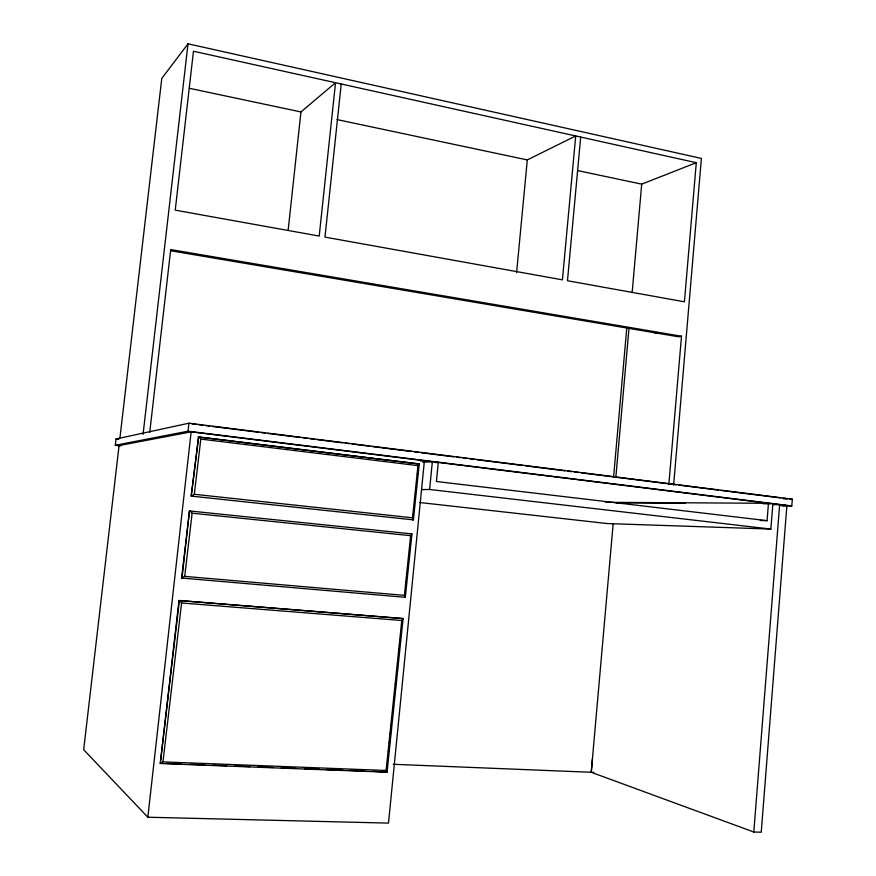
<?xml version="1.0" encoding="UTF-8"?>
<svg xmlns="http://www.w3.org/2000/svg" width="876" height="876" viewBox="0 0 876 876"><rect width="100%" height="100%" fill="white"/><g stroke="black" fill="none" stroke-linecap="round" stroke-linejoin="round"><path stroke-width="1.31" d="M760.291 520.486L767.08 520.662L768.46 503.295L605.283 502.32M419.615 502.506L607.243 523.552L770.858 529.071L772.862 503.831M420.349 460.984L424.411 460.721L388.495 823.101L147.836 817.22L83.68 749.703L119.07 445.555L191.143 431.857L786.889 505.572L761.233 832.2L753.798 832.014L779.651 504.675L772.84 504.62M782.213 505.857L791.794 505.945L792.32 499.156L188.931 423.196L116.037 438.975L115.293 445.282L120.735 445.928M668.848 484.494L681.495 336.242L170.71 249.572L149.741 432.361M288.16 230.18L300.95 111.942L335.53 82.716L319.214 236.071L175.233 210.152L193.465 51.224L696.289 162.695L684.43 301.793L567.473 280.747L580.689 137.072M673.633 485.063L701.391 158.425L188.011 43.8L161.775 78.446L119.957 437.88M615.817 477.617L629.045 327.668M632.133 292.726L641.714 184.157L696.289 162.695M753.798 832.014L591.245 772.282L613.156 523.826M613.616 476.818L626.8 327.668M591.245 772.282L592.472 758.715M516.599 272.644L527.297 159.914L575.707 135.966L562.425 279.838L324.985 237.111L341.224 83.987M421.411 489.596L429.612 489.476L432.35 461.707L422.867 462.287M372.738 771.318L387.05 772.172L386.097 770.475L401.777 620.504L403.091 618.565L178.956 600.509L160.275 763.511L387.05 772.172L403.091 618.565L178.956 600.509M404.405 595.362L410.636 535.674L411.939 533.9L189.468 510.938L181.584 578.029L184.694 576.375L404.405 595.362L405.314 597.322L181.584 578.029M413.275 514.53L412.716 519.851L413.395 519.873L412.508 517.804L417.962 465.616L419.243 463.973L198.589 436.916L191.209 496.101L413.395 519.873L419.243 463.973L198.14 436.993M388.517 751.477L388.802 748.761M389.36 743.33L389.645 740.614M390.214 735.183L390.499 732.467M391.068 727.036L391.353 724.321M394.616 693.091L394.901 690.376M395.459 684.944L395.744 682.229M399.007 650.999L399.292 648.284M399.861 642.853L400.146 640.137M400.715 634.706L401 631.99M406.037 583.723L406.322 581.029M406.891 575.642L407.165 572.948M407.734 567.549L408.008 564.856M409.563 550.029L409.848 547.336M415.629 491.929L415.914 489.279M417.436 474.65L417.721 471.989M418.268 466.678L418.553 464.017M115.293 445.282L188.033 431.2L188.931 423.196M147.836 817.22L191.143 431.857M143.073 434.299L188.011 43.8M182.022 578.127L189.468 510.938M191.209 496.101L198.589 436.916L200.801 439.084L417.962 465.616M162.969 761.857L181.595 602.984L179.383 600.64L160.275 763.511L162.958 761.868L386.097 770.475M184.716 576.364L192.118 513.205L189.906 510.949M191.647 496.09L194.319 494.294L200.801 439.084M681.495 336.242L678.604 336.8L170.765 250.777M435.547 462.605L438.274 462.44L436.401 481.493L767.08 520.662M783.319 498.794L787.425 498.794L783.352 498.28M789.583 499.156L792.32 499.156M615.916 502.813L685.514 503.262M763.314 503.777L770.135 503.82M781.458 505.529L786.889 505.572M166.681 763.434L181.693 764.003M189.884 764.321L204.896 764.89M213.076 765.208L226.731 765.733M234.91 766.04L249.923 766.62M258.113 766.927L273.126 767.507M281.305 767.814L296.318 768.394M304.509 768.712L319.521 769.281M326.343 769.544L342.713 770.168M349.546 770.431L364.547 771M393.236 764.277L593.808 772.38M411.249 533.856L411.939 533.9L405.314 597.322L404.635 597.202M181.595 602.984L401.777 620.504M192.118 513.205L410.636 535.674M194.33 494.283L412.508 517.804M429.612 489.476L770.858 529.071M116.037 438.975L118.753 439.303M188.033 431.2L791.794 505.945M192.041 423.885L196.104 424.4M198.819 424.74L202.893 425.254M205.597 425.594L209.671 426.108M212.386 426.448L258.497 432.251M261.201 432.591L265.275 433.105M267.99 433.445L300.534 437.54M303.249 437.88L307.323 438.394M310.027 438.734L314.101 439.248M316.816 439.588L342.582 442.829M345.297 443.168L349.36 443.683M352.075 444.022L369.705 446.245M372.42 446.585L411.753 451.534M414.457 451.874L418.531 452.388M421.246 452.728L453.79 456.823M456.505 457.162L460.568 457.677M463.284 458.017L467.357 458.531M470.062 458.871L474.135 459.385M476.851 459.725L522.961 465.517M525.666 465.868L564.998 470.817M567.714 471.157L571.787 471.66M574.492 472.011L578.565 472.514M581.281 472.865L676.217 484.8M678.922 485.14L718.254 490.089M720.97 490.429L780.636 497.94M189.293 88.279L300.95 111.942M336.91 119.563L527.297 159.914M577.503 170.546L641.714 184.157M657.438 332.442A8.672 4.249 -79.3 0 1 654.164 332.267"/></g></svg>
